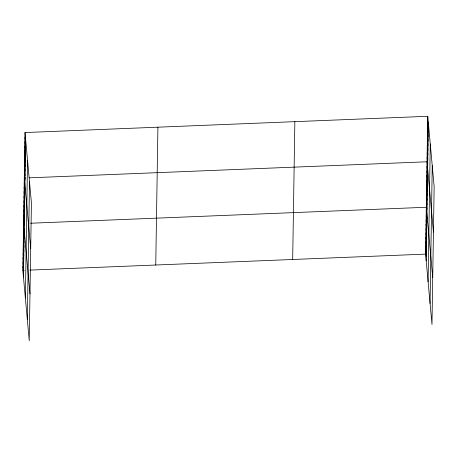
<?xml version="1.0" encoding="UTF-8"?>
<svg xmlns="http://www.w3.org/2000/svg" width="457" height="457" viewBox="0 0 457 457"><rect width="100%" height="100%" fill="white"/><g stroke="black" fill="none" stroke-linecap="round" stroke-linejoin="round"><path stroke-width="0.69" d="M25.015 132.553L31.419 202.879L29.248 340.705L22.85 270.378L25.015 132.553L427.752 116.295L434.15 186.622L431.985 324.447L425.581 254.121L427.752 116.295M23.461 277.102L25.626 139.271M25.369 298.09L27.54 160.264M27.34 319.717L29.505 181.886M155.751 265.014L157.916 127.189M292.68 259.49L294.851 121.659M426.192 260.844L428.363 123.019M428.106 281.832L430.271 144.006M430.071 303.459L432.242 165.634M25.706 177.979L24.301 178.036L30.699 248.362M29.225 177.836L427.032 161.778L433.436 232.105M30.619 223.233L426.318 207.261L432.722 277.588M22.85 270.378L24.255 270.321M29.882 270.093L425.581 254.121M427.678 120.842L428.289 127.566M427.609 125.389L428.22 132.113M427.535 129.942L428.146 136.66M427.466 134.489L428.078 141.207M427.392 139.037L428.003 145.76M427.324 143.584L427.935 150.307M427.249 148.131L427.861 154.854M427.181 152.684L427.792 159.402M427.106 157.231L427.718 163.949M426.964 166.325L427.575 173.049M426.889 170.872L427.506 177.596M426.821 175.425L427.432 182.143M426.747 179.972L427.358 186.69M426.678 184.519L427.289 191.243M426.604 189.067L427.215 195.79M426.535 193.614L427.146 200.337M426.461 198.167L427.072 204.885M426.392 202.714L427.004 209.437M426.255 211.522L426.867 218.24M426.187 215.784L426.798 222.502M426.118 220.04L426.729 226.763M426.05 224.301L426.667 231.025M425.987 228.563L426.598 235.281M425.918 232.824L426.53 239.542M425.85 237.08L426.461 243.804M425.787 241.342L426.398 248.065M425.718 245.603L426.33 252.327M425.65 249.865L426.261 256.583M24.946 137.1L25.558 143.824M24.872 141.647L25.483 148.371M24.804 146.194L25.415 152.918M24.729 150.747L25.341 157.465M24.661 155.294L25.272 162.012M24.587 159.841L25.198 166.565M24.518 164.389L25.129 171.112M24.444 168.936L25.055 175.659M24.375 173.489L24.986 180.207M24.232 182.583L24.844 189.307M24.158 187.13L24.769 193.854M24.09 191.677L24.701 198.401M24.015 196.23L24.627 202.948M23.947 200.777L24.558 207.495M23.873 205.324L24.484 212.048M23.798 209.872L24.415 216.595M23.73 214.419L24.341 221.142M23.655 218.972L24.272 225.689M23.587 223.519L29.985 293.845M23.518 227.78L24.13 234.498M23.456 232.036L24.067 238.76M23.387 236.298L23.998 243.021M23.318 240.559L23.93 247.277M23.25 244.821L23.861 251.539M23.187 249.076L23.798 255.8M23.118 253.338L23.73 260.062M23.05 257.599L23.661 264.323M22.981 261.861L23.598 268.579M22.919 266.117L23.53 272.84"/></g></svg>
